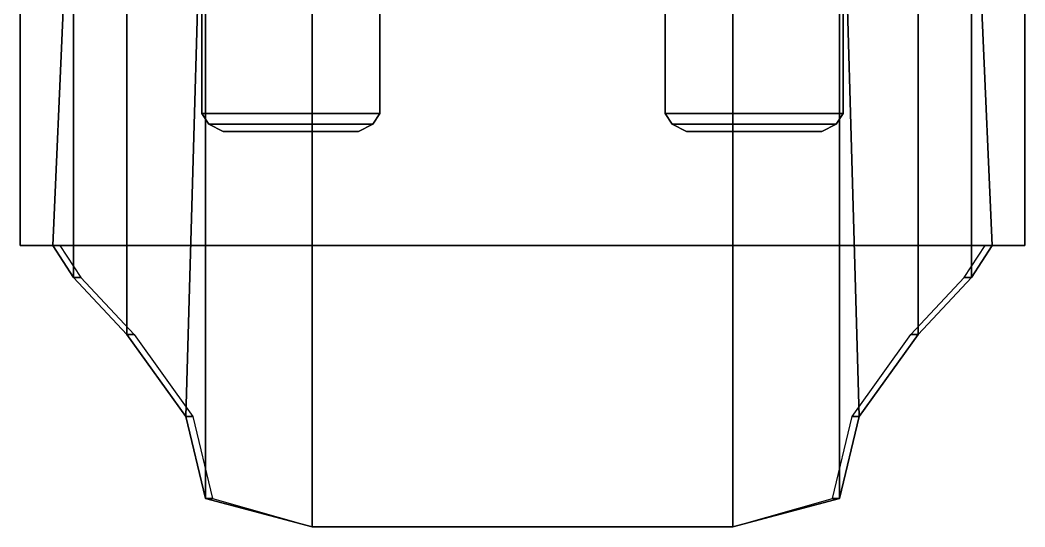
# Model space of a CAD drawing. Extents: x -1.41 to 1.79, y -1.95 to 1.58.
# Drawn here: x -1.41 to 1.41, y -1.95 to -0.527 of the extents above; entities that cross this region are included whole.
import ezdxf

# ---------------------------------------------------------------- set-up
doc = ezdxf.new("R2010")
doc.units = 0
doc.layers.add('TURRET_NEW', color=2, linetype='CONTINUOUS')

msp = doc.modelspace()

# ---------------------------------------------------------------- linework, layer by layer
at = {"layer": 'TURRET_NEW'}
for points in [[(-1.41, 0.26, 1.47), (-1.41, 0.64, 0.04), (-1.41, -1.16, 0.04), (-1.41, -1.16, 1.68)], [(1.41, -1.16, 1.68), (1.41, -1.16, 0.04), (1.41, 0.64, 0.04), (1.41, 0.2593, 1.4706)], [(-0.59, -1.95, 2.57), (-0.59, 0.34, 2.57), (-0.89, 0.2918, 2.44), (-0.89, -1.87, 2.44)], [(0.59, -1.95, 2.57), (0.59, 0.34, 2.57), (-0.59, 0.34, 2.57), (-0.59, -1.95, 2.57)], [(0.89, -1.87, 2.44), (0.89, 0.2918, 2.44), (0.59, 0.34, 2.57), (0.59, -1.95, 2.57)], [(-0.945, -1.64, 2.4), (-0.89, 0.2918, 2.44), (-1.11, 0.2325, 2.28), (-1.11, -1.41, 2.28)], [(-0.89, -1.87, 2.44), (-0.89, 0.2918, 2.44), (-0.89, 0.2918, 2.44), (-0.945, -1.64, 2.4)], [(1.11, -1.41, 2.28), (1.11, 0.2325, 2.28), (0.89, 0.2918, 2.44), (0.945, -1.64, 2.4)], [(0.945, -1.64, 2.4), (0.945, -1.64, 2.4), (0.89, 0.2918, 2.44), (0.89, -1.87, 2.44)], [(-1.41, 0.01, 1.68), (-1.41, 0.26, 1.47), (-1.41, -1.16, 1.68), (-1.41, 0.01, 1.68)], [(1.41, 0.2593, 1.4706), (1.41, 0.26, 1.47), (1.41, 0.01, 1.68), (1.41, -1.16, 1.68)], [(-1.11, -1.41, 2.28), (-1.11, 0.2325, 2.28), (-1.26, 0.162, 2.09), (-1.26, -1.25, 2.09)], [(1.26, -1.25, 2.09), (1.26, 0.162, 2.09), (1.11, 0.2325, 2.28), (1.11, -1.41, 2.28)], [(-1.3185, -1.16, 1.93), (-1.26, 0.162, 2.09), (-1.41, 0.01, 1.68), (-1.41, -1.16, 1.68)], [(-1.26, -1.25, 2.09), (-1.26, 0.162, 2.09), (-1.26, 0.162, 2.09), (-1.3185, -1.16, 1.93)], [(1.3185, -1.16, 1.93), (1.3185, -1.16, 1.93), (1.26, 0.162, 2.09), (1.26, -1.25, 2.09)], [(1.41, -1.16, 1.68), (1.41, 0.01, 1.68), (1.26, 0.162, 2.09), (1.3185, -1.16, 1.93)], [(-0.4, -0.43, 0.18), (-0.9, -0.43, 0.18), (-0.9, -0.79, 0.18), (-0.4, -0.79, 0.18)], [(-0.9, -0.43, 0.13), (-0.9, -0.79, 0.13), (-0.9, -0.79, 0.18), (-0.9, -0.43, 0.18)], [(-0.4, -0.79, 0.13), (-0.4, -0.43, 0.13), (-0.4, -0.43, 0.18), (-0.4, -0.79, 0.18)], [(0.4, -0.43, 0.13), (0.4, -0.79, 0.13), (0.4, -0.79, 0.18), (0.4, -0.43, 0.18)], [(0.9, -0.43, 0.18), (0.4, -0.43, 0.18), (0.4, -0.79, 0.18), (0.9, -0.79, 0.18)], [(0.9, -0.79, 0.13), (0.9, -0.43, 0.13), (0.9, -0.43, 0.18), (0.9, -0.79, 0.18)], [(-0.4, -0.79, 0.18), (-0.9, -0.79, 0.18), (-0.88, -0.82, 0.18), (-0.42, -0.82, 0.18)], [(-0.9, -0.79, 0.13), (-0.88, -0.82, 0.13), (-0.88, -0.82, 0.18), (-0.9, -0.79, 0.18)], [(-0.42, -0.82, 0.13), (-0.4, -0.79, 0.13), (-0.4, -0.79, 0.18), (-0.42, -0.82, 0.18)], [(0.4, -0.79, 0.13), (0.42, -0.82, 0.13), (0.42, -0.82, 0.18), (0.4, -0.79, 0.18)], [(0.9, -0.79, 0.18), (0.4, -0.79, 0.18), (0.42, -0.82, 0.18), (0.88, -0.82, 0.18)], [(0.88, -0.82, 0.13), (0.9, -0.79, 0.13), (0.9, -0.79, 0.18), (0.88, -0.82, 0.18)], [(-0.42, -0.82, 0.18), (-0.88, -0.82, 0.18), (-0.84, -0.84, 0.18), (-0.46, -0.84, 0.18)], [(-0.88, -0.82, 0.13), (-0.84, -0.84, 0.13), (-0.84, -0.84, 0.18), (-0.88, -0.82, 0.18)], [(-0.46, -0.84, 0.18), (-0.84, -0.84, 0.18), (-0.84, -0.84, 0.13), (-0.46, -0.84, 0.13)], [(-0.46, -0.84, 0.13), (-0.42, -0.82, 0.13), (-0.42, -0.82, 0.18), (-0.46, -0.84, 0.18)], [(0.42, -0.82, 0.13), (0.46, -0.84, 0.13), (0.46, -0.84, 0.18), (0.42, -0.82, 0.18)], [(0.88, -0.82, 0.18), (0.42, -0.82, 0.18), (0.46, -0.84, 0.18), (0.84, -0.84, 0.18)], [(0.84, -0.84, 0.18), (0.46, -0.84, 0.18), (0.46, -0.84, 0.13), (0.84, -0.84, 0.13)], [(0.84, -0.84, 0.13), (0.88, -0.82, 0.13), (0.88, -0.82, 0.18), (0.84, -0.84, 0.18)], [(-1.41, -1.16, 0.04), (-1.39, -1.16, 0.06), (-1.39, -1.16, 1.68), (-1.41, -1.16, 1.68)], [(1.41, -1.16, 0.04), (1.39, -1.16, 0.06), (-1.39, -1.16, 0.06), (-1.41, -1.16, 0.04)], [(-1.41, -1.16, 1.68), (-1.39, -1.16, 1.68), (-1.2985, -1.16, 1.93), (-1.3185, -1.16, 1.93)], [(-1.3185, -1.16, 1.93), (-1.2985, -1.16, 1.93), (-1.24, -1.25, 2.09), (-1.26, -1.25, 2.09)], [(1.2985, -1.16, 1.93), (1.3185, -1.16, 1.93), (1.26, -1.25, 2.09), (1.24, -1.25, 2.09)], [(1.39, -1.16, 1.68), (1.41, -1.16, 1.68), (1.3185, -1.16, 1.93), (1.2985, -1.16, 1.93)], [(1.39, -1.16, 0.06), (1.41, -1.16, 0.04), (1.41, -1.16, 1.68), (1.39, -1.16, 1.68)], [(-1.26, -1.25, 2.09), (-1.24, -1.25, 2.09), (-1.09, -1.41, 2.28), (-1.11, -1.41, 2.28)], [(1.24, -1.25, 2.09), (1.26, -1.25, 2.09), (1.11, -1.41, 2.28), (1.09, -1.41, 2.28)], [(-1.11, -1.41, 2.28), (-1.09, -1.41, 2.28), (-0.925, -1.64, 2.4), (-0.945, -1.64, 2.4)], [(1.09, -1.41, 2.28), (1.11, -1.41, 2.28), (0.945, -1.64, 2.4), (0.925, -1.64, 2.4)], [(-0.945, -1.64, 2.4), (-0.925, -1.64, 2.4), (-0.87, -1.87, 2.44), (-0.89, -1.87, 2.44)], [(0.925, -1.64, 2.4), (0.945, -1.64, 2.4), (0.89, -1.87, 2.44), (0.87, -1.87, 2.44)], [(-0.89, -1.87, 2.44), (-0.87, -1.87, 2.44), (-0.59, -1.95, 2.55), (-0.59, -1.95, 2.57)], [(0.87, -1.87, 2.44), (0.89, -1.87, 2.44), (0.59, -1.95, 2.57), (0.59, -1.95, 2.55)], [(0.59, -1.95, 2.55), (0.59, -1.95, 2.57), (-0.59, -1.95, 2.57), (-0.59, -1.95, 2.55)]]:
    msp.add_3dface(points, dxfattribs=at)

doc.saveas('drawing.dxf')
